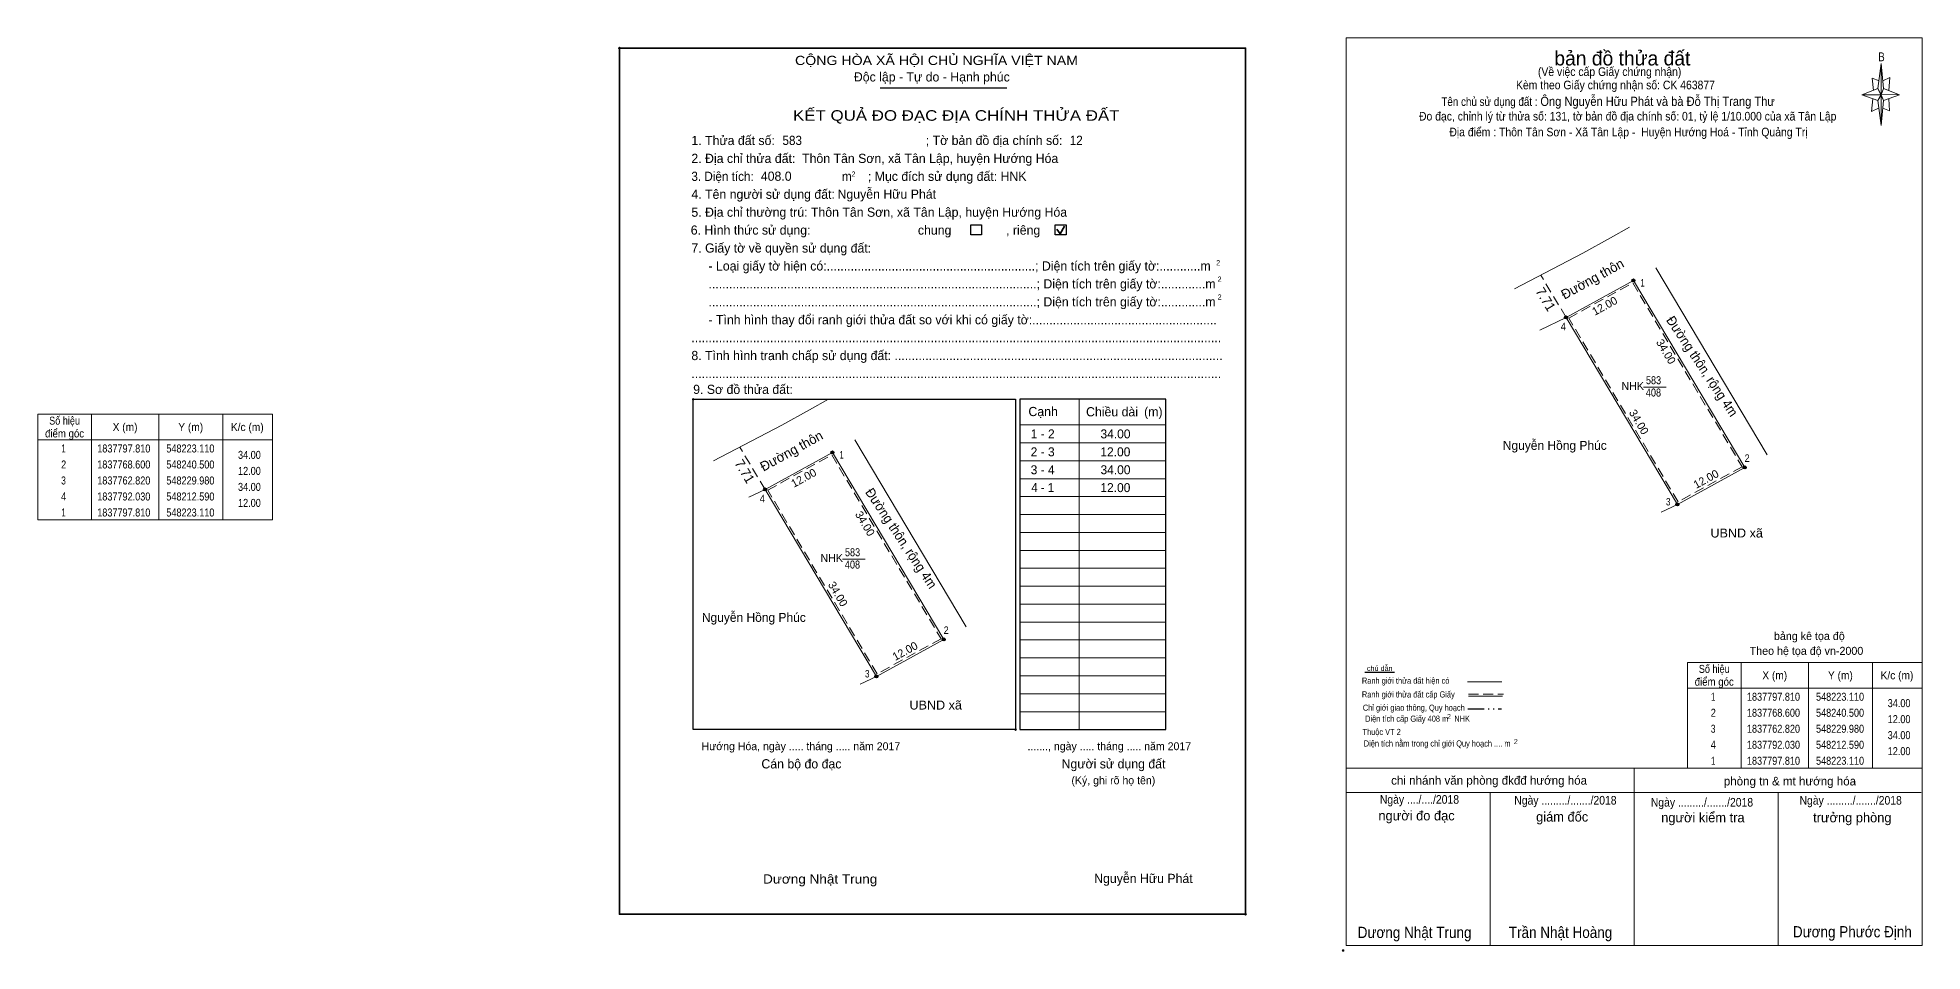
# Model space of a CAD drawing. Header units: metres. Extents: x 548099 to 548755, y 1837720 to 1837863.
# Drawn here: x 548099 to 548393.4, y 1837719.9 to 1837862.6 of the extents above; entities that cross this region are included whole.
import ezdxf
from ezdxf.enums import TextEntityAlignment as Align

# ---------------------------------------------------------------- set-up
doc = ezdxf.new("R2010")
doc.units = ezdxf.units.M
doc.header["$LTSCALE"] = 0.51
doc.header["$PDMODE"] = 32
doc.header["$PDSIZE"] = 0.255
doc.linetypes.add('DASH_DOUBLE_DOT', pattern=[9.2, 5, -1.2, 0.3, -1.2, 0.3, -1.2])
doc.linetypes.add('MEDIUM_DASHED', pattern=[4.5, 3, -1.5])
for name, color, linetype, lineweight in [('1', 7, 'Continuous', 13), ('10', 7, 'Continuous', 13), ('11', 7, 'Continuous', 25), ('2', 7, 'Continuous', 35), ('27', 7, 'Continuous', 13), ('4', 7, 'Continuous', 13), ('50', 7, 'Continuous', 25), ('63', 7, 'Continuous', 13)]:
    doc.layers.add(name, color=color, linetype=linetype, lineweight=lineweight)
for name, color, linetype in [('15', 7, 'Continuous'), ('36', 7, 'Continuous'), ('48', 7, 'Continuous'), ('52', 7, 'Continuous'), ('6', 7, 'Continuous'), ('9', 7, 'Continuous')]:
    doc.layers.add(name, color=color, linetype=linetype)

msp = doc.modelspace()

# ---------------------------------------------------------------- hatches: boundary and pattern name
at = {"layer": '11'}
for points in [[(548348.4633, 1837824.68, 1), (548347.9967, 1837824.68, 1)], [(548337.9433, 1837818.9, 1), (548337.4767, 1837818.9, 1)], [(548223.3433, 1837797.81, 1), (548222.8767, 1837797.81, 1)], [(548365.8533, 1837795.47, 1), (548365.3867, 1837795.47, 1)], [(548212.8233, 1837792.03, 1), (548212.3567, 1837792.03, 1)], [(548355.3333, 1837789.69, 1), (548354.8667, 1837789.69, 1)], [(548355.3333, 1837789.69, 1), (548354.8667, 1837789.69, 1)], [(548240.7333, 1837768.6, 1), (548240.2667, 1837768.6, 1)], [(548230.2133, 1837762.82, 1), (548229.7467, 1837762.82, 1)], [(548230.2133, 1837762.82, 1), (548229.7467, 1837762.82, 1)]]:
    msp.add_hatch(color=256, dxfattribs=at).paths.add_polyline_path(points)

# ---------------------------------------------------------------- linework, layer by layer
at = {"layer": '1', "lineweight": 25}
for p, q in [((548230.56, 1837854.77), (548250.34, 1837854.77)), ((548275.18, 1837806.13), (548252.39, 1837806.13)), ((548252.39, 1837806.13), (548252.39, 1837804.48)), ((548275.18, 1837754.52), (548275.18, 1837806.13)), ((548201.36, 1837757.02), (548201.36, 1837804.48)), ((548252.39, 1837804.48), (548252.39, 1837757.02)), ((548252.39, 1837757.02), (548252.39, 1837754.52))]:
    msp.add_line(p, q, dxfattribs=at)
at = {"layer": '1', "lineweight": 35}
for p, q in [((548258.15, 1837832.66), (548258.71, 1837831.94)), ((548258.71, 1837831.94), (548259.39, 1837833.15))]:
    msp.add_line(p, q, dxfattribs=at)
at = {"layer": '1'}
for p, q in [((548261.65, 1837806.13), (548261.65, 1837804.48)), ((548261.65, 1837804.48), (548261.65, 1837757.02)), ((548252.39, 1837802.1), (548262.3, 1837802.1)), ((548262.3, 1837802.1), (548268.05, 1837802.1)), ((548268.05, 1837802.1), (548275.18, 1837802.1)), ((548252.39, 1837799.3), (548262.3, 1837799.3)), ((548262.3, 1837799.3), (548268.05, 1837799.3)), ((548268.05, 1837799.3), (548275.18, 1837799.3)), ((548252.39, 1837796.5), (548262.3, 1837796.5)), ((548262.3, 1837796.5), (548268.05, 1837796.5)), ((548268.05, 1837796.5), (548275.18, 1837796.5)), ((548252.39, 1837793.7), (548262.3, 1837793.7)), ((548262.3, 1837793.7), (548268.05, 1837793.7)), ((548268.05, 1837793.7), (548275.18, 1837793.7)), ((548252.39, 1837790.91), (548262.3, 1837790.91)), ((548262.3, 1837790.91), (548268.05, 1837790.91)), ((548268.05, 1837790.91), (548275.18, 1837790.91)), ((548252.39, 1837788.11), (548262.3, 1837788.11)), ((548262.3, 1837788.11), (548268.05, 1837788.11)), ((548268.05, 1837788.11), (548275.18, 1837788.11)), ((548252.39, 1837785.31), (548262.3, 1837785.31)), ((548262.3, 1837785.31), (548268.05, 1837785.31)), ((548268.05, 1837785.31), (548275.18, 1837785.31)), ((548252.39, 1837782.51), (548262.3, 1837782.51)), ((548252.39, 1837779.71), (548262.3, 1837779.71)), ((548262.3, 1837782.51), (548268.05, 1837782.51)), ((548262.3, 1837779.71), (548268.05, 1837779.71)), ((548268.05, 1837782.51), (548275.18, 1837782.51)), ((548268.05, 1837779.71), (548275.18, 1837779.71)), ((548252.39, 1837776.91), (548262.3, 1837776.91)), ((548262.3, 1837776.91), (548268.05, 1837776.91)), ((548268.05, 1837776.91), (548275.18, 1837776.91)), ((548252.39, 1837774.11), (548262.3, 1837774.11)), ((548262.3, 1837774.11), (548268.05, 1837774.11)), ((548268.05, 1837774.11), (548275.18, 1837774.11)), ((548252.39, 1837771.31), (548262.3, 1837771.31)), ((548262.3, 1837771.31), (548268.05, 1837771.31)), ((548268.05, 1837771.31), (548275.18, 1837771.31)), ((548252.39, 1837768.51), (548262.3, 1837768.51)), ((548262.3, 1837768.51), (548268.05, 1837768.51)), ((548268.05, 1837768.51), (548275.18, 1837768.51)), ((548252.39, 1837765.71), (548262.3, 1837765.71)), ((548262.3, 1837765.71), (548268.05, 1837765.71)), ((548268.05, 1837765.71), (548275.18, 1837765.71)), ((548252.39, 1837762.91), (548262.3, 1837762.91)), ((548262.3, 1837762.91), (548268.05, 1837762.91)), ((548268.05, 1837762.91), (548275.18, 1837762.91)), ((548252.39, 1837760.11), (548262.3, 1837760.11)), ((548262.3, 1837760.11), (548268.05, 1837760.11)), ((548268.05, 1837760.11), (548275.18, 1837760.11)), ((548252.39, 1837757.31), (548262.3, 1837757.31)), ((548261.65, 1837757.02), (548261.65, 1837754.52)), ((548262.3, 1837757.31), (548268.05, 1837757.31)), ((548268.05, 1837757.31), (548275.18, 1837757.31))]:
    msp.add_line(p, q, dxfattribs=at)
for points in [[(548348.23, 1837824.68), (548365.62, 1837795.47), (548355.1, 1837789.69), (548337.71, 1837818.9)], [(548223.11, 1837797.81), (548240.5, 1837768.6), (548229.98, 1837762.82), (548212.59, 1837792.03)]]:
    msp.add_lwpolyline(points, close=True, dxfattribs=at)
at = {"layer": '1', "linetype": 'MEDIUM_DASHED'}
for points in [[(548348.12, 1837824.28), (548365.2, 1837795.58), (548355.21, 1837790.09), (548338.13, 1837818.79)], [(548223, 1837797.41), (548240.08, 1837768.71), (548230.09, 1837763.22), (548213.01, 1837791.92)]]:
    msp.add_lwpolyline(points, close=True, dxfattribs=at)
at = {"layer": '1', "lineweight": 25}
for points in [[(548201.36, 1837804.48), (548201.36, 1837806.11), (548251.73, 1837806.11), (548251.73, 1837804.48), (548251.73, 1837757.02)], [(548251.73, 1837757.02), (548251.73, 1837754.52), (548201.36, 1837754.52), (548201.36, 1837757.02)], [(548252.39, 1837754.52), (548275.18, 1837754.52), (548275.18, 1837755.02)]]:
    msp.add_lwpolyline(points, dxfattribs=at)
at = {"layer": '1'}
for p in [(548189.83, 1837860.98), (548201.36, 1837806.11), (548251.73, 1837754.52), (548287.65, 1837725.68)]:
    msp.add_point(p, dxfattribs=at)
at = {"layer": '10'}
for p, q in [((548340.31, 1837828.95), (548329.68, 1837823.38)), ((548351.71, 1837826.66), (548369.1, 1837797.45)), ((548215.19, 1837802.08), (548204.56, 1837796.51)), ((548226.59, 1837799.79), (548243.98, 1837770.58))]:
    msp.add_line(p, q, dxfattribs=at)
at = {"layer": '10', "linetype": 'MEDIUM_DASHED'}
for p, q in [((548337.71, 1837818.9), (548333.76, 1837825.52)), ((548212.59, 1837792.03), (548208.64, 1837798.65))]:
    msp.add_line(p, q, dxfattribs=at)
at = {"layer": '10'}
for points in [[(548347.61, 1837832.98), (548344.65, 1837831.35), (548340.31, 1837828.95)], [(548222.49, 1837806.11), (548219.53, 1837804.48), (548215.19, 1837802.08)]]:
    msp.add_lwpolyline(points, dxfattribs=at)
for points in [[(548355.1, 1837789.69), (548337.71, 1837818.9), (548348.23, 1837824.68), (548365.62, 1837795.47)], [(548229.98, 1837762.82), (548212.59, 1837792.03), (548223.11, 1837797.81), (548240.5, 1837768.6)]]:
    msp.add_lwpolyline(points, close=True, dxfattribs=at)
at = {"layer": '11'}
for centre in [(548348.23, 1837824.68), (548337.71, 1837818.9), (548223.11, 1837797.81), (548365.62, 1837795.47), (548212.59, 1837792.03), (548355.1, 1837789.69), (548355.1, 1837789.69), (548240.5, 1837768.6), (548229.98, 1837762.82), (548229.98, 1837762.82)]:
    msp.add_circle(centre, 0.2333, dxfattribs=at)
at = {"layer": '2'}
msp.add_lwpolyline([(548189.83, 1837860.98), (548287.65, 1837860.98), (548287.65, 1837725.68), (548189.83, 1837725.68)], close=True, dxfattribs=at)
at = {"layer": '27'}
for p, q in [((548337.71, 1837818.9), (548333.6, 1837816.9)), ((548212.59, 1837792.03), (548210.07, 1837790.81)), ((548355.1, 1837789.69), (548352.58, 1837788.47)), ((548229.98, 1837762.82), (548227.46, 1837761.6))]:
    msp.add_line(p, q, dxfattribs=at)
at = {"layer": '4'}
for p, q in [((548386.41, 1837854.66), (548386.91, 1837858.56)), ((548386.41, 1837852.76), (548383.91, 1837853.66)), ((548387.31, 1837854.66), (548389.81, 1837853.66)), ((548387.31, 1837852.76), (548386.91, 1837848.86)), ((548388.21, 1837851.16), (548387.21, 1837851.56)), ((548388.11, 1837853.06), (548388.21, 1837851.16)), ((548322.29, 1837761.95), (548327.67, 1837761.95)), ((548322.49, 1837759.71), (548327.76, 1837759.71)), ((548303.36, 1837748.49), (548393.36, 1837748.49)), ((548303.36, 1837748.49), (548393.36, 1837748.49)), ((548303.36, 1837748.49), (548393.36, 1837748.49)), ((548348.36, 1837720.79), (548348.36, 1837748.49)), ((548303.36, 1837744.69), (548393.16, 1837744.69)), ((548325.86, 1837720.79), (548325.86, 1837744.69)), ((548370.86, 1837720.79), (548370.86, 1837744.69)), ((548393.36, 1837720.79), (548303.36, 1837720.79))]:
    msp.add_line(p, q, dxfattribs=at)
at = {"layer": '4', "lineweight": 25}
msp.add_line((548310.91, 1837763.44), (548306.29, 1837763.44), dxfattribs=at)
at = {"layer": '4', "linetype": 'MEDIUM_DASHED'}
msp.add_line((548322.49, 1837760.03), (548327.93, 1837760.03), dxfattribs=at)
at = {"layer": '4', "linetype": 'DASH_DOUBLE_DOT', "lineweight": 25}
msp.add_line((548322.39, 1837757.74), (548327.63, 1837757.74), dxfattribs=at)
at = {"layer": '4'}
for points in [[(548303.36, 1837862.59), (548393.36, 1837862.59), (548393.36, 1837720.79), (548303.36, 1837720.79)], [(548386.91, 1837858.56), (548387.31, 1837854.66), (548386.91, 1837853.66)], [(548386.91, 1837853.66), (548383.91, 1837853.66), (548386.41, 1837854.66), (548387.31, 1837852.76), (548389.81, 1837853.66), (548386.91, 1837853.76)], [(548386.91, 1837853.66), (548386.91, 1837848.86), (548386.41, 1837852.76)]]:
    msp.add_lwpolyline(points, close=True, dxfattribs=at)
for points in [[(548386.61, 1837855.86), (548385.51, 1837856.26), (548385.71, 1837854.36)], [(548387.21, 1837855.86), (548388.31, 1837856.36), (548388.11, 1837854.36)], [(548386.91, 1837853.66), (548386.41, 1837854.66), (548383.91, 1837853.66)], [(548386.91, 1837853.66), (548387.31, 1837852.76), (548389.81, 1837853.66)], [(548385.61, 1837853.06), (548385.41, 1837851.06), (548386.51, 1837851.56)]]:
    msp.add_lwpolyline(points, dxfattribs=at)
msp.add_point((548302.89, 1837720.01), dxfattribs=at)
at = {"layer": '50'}
for points in [[(548244.72, 1837833.38), (548246.4, 1837833.38), (548246.4, 1837831.82), (548244.72, 1837831.82)], [(548257.93, 1837833.38), (548259.61, 1837833.38), (548259.61, 1837831.82), (548257.93, 1837831.82)]]:
    msp.add_lwpolyline(points, close=True, dxfattribs=at)
at = {"layer": '63'}
for p, q in [((548349.81, 1837807.99), (548353.35, 1837807.99)), ((548107.37, 1837803.77), (548107.37, 1837787.27)), ((548117.87, 1837803.77), (548117.87, 1837787.27)), ((548127.87, 1837803.77), (548127.87, 1837787.27)), ((548098.97, 1837799.77), (548135.67, 1837799.77)), ((548224.69, 1837781.12), (548228.23, 1837781.12)), ((548365.06, 1837764.99), (548365.06, 1837748.49)), ((548375.56, 1837764.99), (548375.56, 1837748.49)), ((548385.56, 1837764.99), (548385.56, 1837748.49)), ((548356.66, 1837760.99), (548393.36, 1837760.99))]:
    msp.add_line(p, q, dxfattribs=at)
for points in [[(548098.97, 1837803.77), (548135.67, 1837803.77), (548135.67, 1837787.27), (548098.97, 1837787.27)], [(548356.66, 1837764.99), (548393.36, 1837764.99), (548393.36, 1837748.49), (548356.66, 1837748.49)]]:
    msp.add_lwpolyline(points, close=True, dxfattribs=at)

# ---------------------------------------------------------------- texts
at = {"layer": '1'}
for s, height, width, p in [('CỘNG HÒA XÃ HỘI CHỦ NGHĨA VIỆT NAM', 1.437, 1.15, (548217.27, 1837858.32)), ('3. Diện tích:', 1.437, 0.95, (548201.08, 1837840.22)), ('2', 0.821, 0.95, (548226.08, 1837840.87)), ('m', 1.437, 0.95, (548224.6, 1837840.22)), ('2', 0.821, 0.9, (548283.06, 1837827.02)), ('2', 0.821, 0.9, (548283.28, 1837824.46)), ('2', 0.821, 0.9, (548283.28, 1837821.66)), ('Dương Nhật Trung', 1.437, 1.1, (548212.28, 1837730.46))]:
    msp.add_text(s, height=height, dxfattribs=dict(at, width=width)).set_placement(p)
for s, height, p in [('Độc lập - Tự do - Hạnh phúc', 1.437, (548226.46, 1837855.75)), ('1. Thửa đất số:', 1.437, (548201.08, 1837845.82)), ('; Tờ bản đồ địa chính số:', 1.437, (548237.7, 1837845.83)), ('2. Địa chỉ thửa đất:', 1.437, (548201.08, 1837843.02)), ('; Mục đích sử dụng đất: HNK', 1.437, (548228.65, 1837840.22)), ('4. Tên người sử dụng đất:', 1.437, (548201.08, 1837837.42)), ('5. Địa chỉ thường trú: Thôn Tân Sơn, xã Tân Lập, huyện Hướng Hóa', 1.437, (548201.08, 1837834.62)), ('chung                , riêng', 1.437, (548236.46, 1837831.82)), ('7. Giấy tờ về quyền sử dụng đất:', 1.437, (548201.08, 1837829.02)), ('     - Loại giấy tờ hiện có:.............................................................; Diện tích trên giấy tờ:............m', 1.437, (548201.08, 1837826.22)), ('     ................................................................................................; Diện tích trên giấy tờ:.............m', 1.437, (548201.08, 1837823.42)), ('     ................................................................................................; Diện tích trên giấy tờ:.............m', 1.437, (548201.08, 1837820.62)), ('     - Tình hình thay đổi ranh giới thửa đất so với khi có giấy tờ:......................................................', 1.437, (548201.08, 1837817.82)), ('...........................................................................................................................................................', 1.437, (548201.08, 1837815.03)), ('8. Tình hình tranh chấp sử dụng đất: ................................................................................................', 1.437, (548201.08, 1837812.23)), ('...........................................................................................................................................................', 1.437, (548201.08, 1837809.43)), ('9. Sơ đồ thửa đất:', 1.437, (548201.36, 1837806.94)), ('Cạnh', 1.437, (548253.73, 1837803.48)), ('Chiều dài', 1.437, (548262.73, 1837803.44)), ('(m)', 1.437, (548271.8, 1837803.45)), ('Hướng Hóa, ngày ..... tháng ..... năm 2017', 1.232, (548202.67, 1837751.3)), ('......., ngày ..... tháng ..... năm 2017', 1.232, (548253.59, 1837751.3)), ('Cán bộ đo đạc', 1.437, (548212.02, 1837748.45)), ('Người sử dụng đất', 1.437, (548258.91, 1837748.45)), ('(Ký, ghi rõ họ tên)', 1.232, (548260.45, 1837745.98))]:
    msp.add_text(s, height=height, dxfattribs=at).set_placement(p)
for s, height, width, p in [('KẾT QUẢ ĐO ĐẠC ĐỊA CHÍNH THỬA ĐẤT', 1.642, 1.2, (548242.46, 1837849.62)), ('583', 1.25, 0.85, (548351.375, 1837808.46)), ('408', 1.25, 0.85, (548351.365, 1837806.54)), ('583', 1.25, 0.85, (548226.255, 1837781.59)), ('408', 1.25, 0.85, (548226.245, 1837779.67))]:
    msp.add_text(s, height=height, dxfattribs=dict(at, width=width)).set_placement(p, align=Align.CENTER)
for p in [(548348.125, 1837807.56), (548223.005, 1837780.69)]:
    msp.add_text('NHK', height=1.25, dxfattribs=at).set_placement(p, align=Align.CENTER)
at = {"layer": '10'}
for s, rotation, p in [('Đường thôn', 28.786, (548337.46, 1837821.66)), ('7.71', 300.864, (548332.88, 1837823.02)), ('Đường thôn', 28.786, (548212.34, 1837794.79)), ('7.71', 300.864, (548207.76, 1837796.15))]:
    msp.add_text(s, height=1.5, rotation=rotation, dxfattribs=at).set_placement(p)
at = {"layer": '15', "width": 0.95}
for p in [(548358.3568, 1837810.8555), (548233.2401, 1837783.9805)]:
    msp.add_text('Đường thôn, rộng 4m', height=1.5, rotation=303.639, dxfattribs=at).set_placement(p, align=Align.CENTER)
at = {"layer": '36'}
for p in [(548335.95, 1837798.21), (548210.835, 1837771.34)]:
    msp.add_text('Nguyễn Hồng Phúc', height=1.4, dxfattribs=at).set_placement(p, align=Align.CENTER)
at = {"layer": '36', "width": 1.05}
for p in [(548364.36, 1837784.52), (548239.245, 1837757.65)]:
    msp.add_text('UBND xã', height=1.4, dxfattribs=at).set_placement(p, align=Align.CENTER)
at = {"layer": '4'}
for s, height, p in [('bản đồ thửa đất', 2.25, (548346.505, 1837858.25)), ('bảng kê tọa độ', 1.25, (548375.715, 1837768.51)), ('Theo hệ tọa độ vn-2000', 1.25, (548375.265, 1837766.19)), ('chi nhánh văn phòng đkđđ hướng hóa', 1.35, (548325.69, 1837745.91)), ('phòng tn & mt hướng hóa', 1.35, (548372.685, 1837745.79)), ('người đo đạc', 1.5, (548314.355, 1837740.33)), ('giám đốc', 1.5, (548337.105, 1837740.15)), ('người kiểm tra', 1.5, (548359.085, 1837740.03)), ('trưởng phòng', 1.5, (548382.425, 1837740.03))]:
    msp.add_text(s, height=height, dxfattribs=at).set_placement(p, align=Align.CENTER)
for s, height, width, p in [('B', 1.378, 0.8, (548386.99, 1837858.91)), ('(Về việc cấp Giấy chứng nhận)', 1.35, 0.9, (548344.515, 1837856.61)), ('Tên chủ sử dụng đất :', 1.35, 0.85, (548325.745, 1837851.93)), ('Kèm theo Giấy chứng nhận số: CK 463877', 1.35, 0.9, (548345.43, 1837854.53)), ('Đo đạc, chỉnh lý từ thửa số: 131, tờ bản đồ địa chính số: 01, tỷ lệ 1/10.000 của xã Tân Lập', 1.35, 0.9, (548347.34, 1837849.65)), ('Địa điểm : Thôn Tân Sơn - Xã Tân Lập -  Huyện Hướng Hoá - Tỉnh Quảng Trị ', 1.35, 0.9, (548347.685, 1837847.18)), ('Ranh giới thửa đất hiện có ', 0.96, 0.9, (548312.815, 1837761.68)), ('chú dẫn', 0.7999, 1.05, (548308.61, 1837763.68)), ('Ranh giới thửa đất cấp Giấy', 0.96, 0.9, (548313.07, 1837759.53)), ('Chỉ giới giao thông, Quy hoạch', 0.96, 0.9, (548313.93, 1837757.46)), ('Diện tích cấp Giấy 408 m   NHK', 0.96, 0.9, (548314.515, 1837755.74)), ('2', 0.8, 0.8, (548319.43, 1837756.15)), ('Thuộc VT 2', 0.96, 0.9, (548308.905, 1837753.67)), ('Diện tích nằm trong chỉ giới Quy hoạch .... m', 0.96, 0.9, (548317.575, 1837751.87)), ('2', 0.8, 0.8, (548329.86, 1837752.25)), ('Ngày ..../..../2018', 1.35, 0.9, (548314.81, 1837742.93)), ('Ngày ........./......./2018', 1.35, 0.9, (548337.61, 1837742.8)), ('Ngày ........./......./2018', 1.35, 0.9, (548358.94, 1837742.49)), ('Ngày ........./......./2018', 1.35, 0.9, (548382.17, 1837742.79)), ('Dương Nhật Trung', 1.75, 0.9, (548314.055, 1837721.96)), ('Trần Nhật Hoàng', 1.75, 0.9, (548336.85, 1837721.97)), ('Dương Phước Định', 1.75, 0.9, (548382.435, 1837722.06))]:
    msp.add_text(s, height=height, dxfattribs=dict(at, width=width)).set_placement(p, align=Align.CENTER)
at = {"layer": '4', "width": 0.9}
msp.add_text('Ông Nguyễn Hữu Phát và bà Đỗ Thị Trang Thư', height=1.44, dxfattribs=at).set_placement((548333.7, 1837851.93))
at = {"layer": '48'}
msp.add_text('6. Hình thức sử dụng:', height=1.437, dxfattribs=at).set_placement((548200.98, 1837831.83))
at = {"layer": '52'}
for s, p in [('1 - 2', (548255.955, 1837800)), ('34.00', (548267.33, 1837800)), ('2 - 3', (548255.955, 1837797.2)), ('12.00', (548267.31, 1837797.2)), ('3 - 4', (548255.955, 1837794.4)), ('34.00', (548267.33, 1837794.4)), ('12.00', (548267.31, 1837791.61))]:
    msp.add_text(s, height=1.4, dxfattribs=at).set_placement(p, align=Align.CENTER)
at = {"layer": '52', "width": 0.95}
msp.add_text('4 - 1', height=1.4, dxfattribs=at).set_placement((548255.955, 1837791.61), align=Align.CENTER)
at = {"layer": '6', "width": 0.95}
for s, p in [('583', (548215.31, 1837845.83)), ('12', (548260.18, 1837845.85))]:
    msp.add_text(s, height=1.437, dxfattribs=at).set_placement(p)
at = {"layer": '6'}
for s, p in [('Thôn Tân Sơn, xã Tân Lập, huyện Hướng Hóa', (548218.37, 1837843.02)), ('408.0', (548211.93, 1837840.24)), ('Nguyễn Hữu Phát', (548223.91, 1837837.44)), ('Nguyễn Hữu Phát', (548264, 1837730.55))]:
    msp.add_text(s, height=1.437, dxfattribs=at).set_placement(p)
at = {"layer": '63'}
for s, rotation, p in [('12.00', 28.786, (548344.044, 1837820.1506)), ('34.00', 300.767, (548352.7864, 1837813.2447)), ('34.00', 300.767, (548348.5564, 1837802.2447)), ('12.00', 28.786, (548218.924, 1837793.2806)), ('12.00', 28.786, (548359.874, 1837793.1006)), ('34.00', 300.767, (548227.6664, 1837786.3747)), ('34.00', 300.767, (548223.4364, 1837775.3747)), ('12.00', 28.786, (548234.754, 1837766.2306))]:
    msp.add_text(s, height=1.25, rotation=rotation, dxfattribs=at).set_placement(p, align=Align.CENTER)
for s, width, p in [('Số hiệu', 0.85, (548103.17, 1837802.15)), ('điểm góc', 0.9, (548103.17, 1837800.15)), ('X (m)', 0.95, (548112.62, 1837801.15)), ('Y (m)', 0.95, (548122.875, 1837801.15)), ('K/c (m)', 0.95, (548131.715, 1837801.15)), (' 1', 0.75, (548102.82, 1837797.8)), ('1837797.810', 0.85, (548112.42, 1837797.8)), ('548223.110', 0.85, (548122.82, 1837797.8)), (' 2', 0.85, (548102.825, 1837795.3)), ('1837768.600', 0.85, (548112.42, 1837795.3)), ('548240.500', 0.85, (548122.82, 1837795.3)), (' 4', 0.85, (548102.82, 1837790.3)), (' 3', 0.8, (548102.815, 1837792.8)), ('1837762.820', 0.85, (548112.42, 1837792.8)), ('1837792.030', 0.85, (548112.42, 1837790.3)), ('548229.980', 0.85, (548122.82, 1837792.8)), ('548212.590', 0.85, (548122.82, 1837790.3)), (' 1', 0.75, (548102.82, 1837787.8)), ('1837797.810', 0.85, (548112.42, 1837787.8)), ('548223.110', 0.85, (548122.82, 1837787.8)), ('điểm góc', 0.9, (548360.86, 1837761.37)), ('Số hiệu', 0.85, (548360.86, 1837763.37)), ('X (m)', 0.95, (548370.31, 1837762.37)), ('Y (m)', 0.95, (548380.565, 1837762.37)), ('K/c (m)', 0.95, (548389.405, 1837762.37)), (' 1', 0.75, (548360.51, 1837759.02)), ('1837797.810', 0.85, (548370.11, 1837759.02)), ('548223.110', 0.85, (548380.51, 1837759.02)), (' 2', 0.85, (548360.515, 1837756.52)), ('1837768.600', 0.85, (548370.11, 1837756.52)), ('548240.500', 0.85, (548380.51, 1837756.52)), (' 3', 0.8, (548360.505, 1837754.02)), ('1837762.820', 0.85, (548370.11, 1837754.02)), ('548229.980', 0.85, (548380.51, 1837754.02)), (' 4', 0.85, (548360.51, 1837751.52)), (' 1', 0.75, (548360.51, 1837749.02)), ('1837792.030', 0.85, (548370.11, 1837751.52)), ('1837797.810', 0.85, (548370.11, 1837749.02)), ('548212.590', 0.85, (548380.51, 1837751.52)), ('548223.110', 0.85, (548380.51, 1837749.02))]:
    msp.add_text(s, height=1.25, dxfattribs=dict(at, width=width)).set_placement(p, align=Align.CENTER)
at = {"layer": '63', "width": 0.85}
for s, p in [('34.00', (548133.82, 1837796.8)), ('12.00', (548133.82, 1837794.3)), ('34.00', (548133.82, 1837791.8)), ('12.00', (548133.82, 1837789.3)), ('34.00', (548391.51, 1837758.02)), ('12.00', (548391.51, 1837755.52)), ('34.00', (548391.51, 1837753.02)), ('12.00', (548391.51, 1837750.52))]:
    msp.add_text(s, height=1.25, dxfattribs=at).set_placement(p, align=Align.RIGHT)
at = {"layer": '9'}
for s, width, p in [('1', 0.75, (548349.675, 1837823.72)), ('4', 0.95, (548337.285, 1837816.89)), ('1', 0.75, (548224.56, 1837796.85)), ('2', 0.9, (548365.995, 1837796.33)), ('4', 0.95, (548212.165, 1837790.02)), ('3', 0.8, (548353.67, 1837789.53)), ('2', 0.9, (548240.88, 1837769.46)), ('3', 0.8, (548228.55, 1837762.66))]:
    msp.add_text(s, height=1.166, dxfattribs=dict(at, width=width)).set_placement(p, align=Align.CENTER)

doc.saveas('drawing.dxf')
